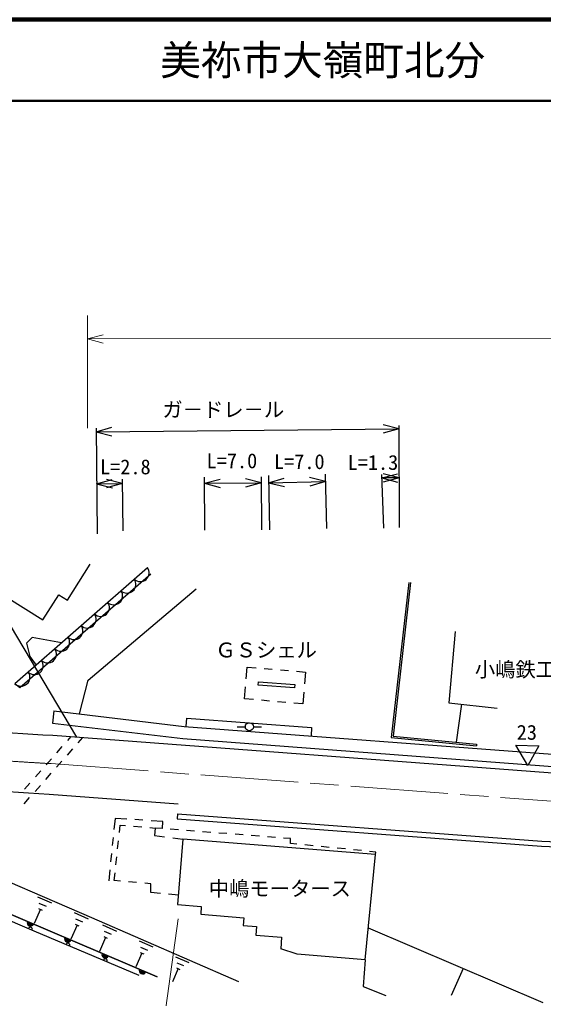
# Model space of a CAD drawing. Units: millimetres, scale not verified. Extents: x 40000 to 680000, y 20000 to 380000.
# Drawn here: x 387700 to 452194, y 259505 to 380000 of the extents above; entities that cross this region are included whole.
import ezdxf
from ezdxf.enums import TextEntityAlignment as Align

# ---------------------------------------------------------------- set-up
doc = ezdxf.new("R2010")
doc.units = ezdxf.units.MM
doc.header["$LTSCALE"] = 1000
doc.linetypes.add('CHAIN', pattern=[18.5, 12, -1.5, 3.5, -1.5])
for name, color, linetype, lineweight in [('S-BGD', 7, 'Continuous', 25), ('S-BMK', 2, 'CHAIN', 13), ('S-STR-HTXT', 7, 'Continuous', 13), ('S-STR-STRC', 7, 'Continuous', 25), ('S-TTL', 2, 'Continuous', 140), ('S-TTL-LINE', 7, 'Continuous', 50)]:
    doc.layers.add(name, color=color, linetype=linetype, lineweight=lineweight)
doc.layers.add('S-TTL-TXT', color=7, linetype='Continuous')
doc.styles.add('@ＭＳ ゴシック', font='')
doc.styles.add('ＭＳ ゴシック', font='')
doc.styles.get('@ＭＳ ゴシック').set_extended_font_data('@MS Gothic')
doc.styles.get('ＭＳ ゴシック').set_extended_font_data('MS Gothic')

msp = doc.modelspace()

# ---------------------------------------------------------------- linework, layer by layer
at = {"layer": 'S-BGD'}
for p, q in [((377747, 320123), (394704, 291680)), ((387134, 298251), (403436, 312559)), ((387742, 297764), (403852, 311763)), ((415585, 298840), (415713, 300301)), ((415713, 300301), (416822, 300205)), ((417818, 300118), (418814, 300031)), ((419810, 299945), (420806, 299858)), ((421803, 299772), (422912, 299675)), ((422912, 299675), (422785, 298214)), ((387134, 298251), (387742, 297764)), ((415372, 296383), (415499, 297844)), ((422698, 297218), (422571, 295757)), ((416481, 296287), (415372, 296383)), ((418473, 296113), (417477, 296200)), ((420466, 295940), (419470, 296027)), ((422571, 295757), (421462, 295853)), ((442100, 295732), (441452, 291039)), ((391929, 294896), (391752, 293407)), ((391929, 294896), (407959, 292989)), ((391752, 293407), (407814, 291496)), ((407959, 292989), (496708, 286311)), ((414495, 292945), (415495, 292945)), ((416495, 292945), (417495, 292945)), ((391797, 291899), (512490, 282817)), ((393625, 291253), (394047, 291730)), ((394907, 290962), (395491, 291621)), ((392298, 289756), (392962, 290504)), ((407814, 291496), (496725, 284805)), ((443968, 290797), (443949, 290598)), ((393581, 289465), (394244, 290213)), ((390972, 288259), (391635, 289007)), ((392255, 287968), (392918, 288716)), ((389646, 286762), (390309, 287510)), ((390929, 286471), (391592, 287219)), ((388320, 285264), (388983, 286013)), ((389603, 284974), (390266, 285722)), ((391324, 284664), (407242, 283466)), ((388276, 283476), (388940, 284225)), ((407148, 282220), (407103, 281621)), ((407148, 282220), (452011, 278844)), ((399453, 281672), (399314, 280312)), ((400899, 281577), (399453, 281672)), ((399984, 279918), (400082, 280841)), ((400082, 280841), (400744, 280785)), ((402895, 281445), (401897, 281511)), ((405340, 281283), (403893, 281379)), ((405281, 280404), (405340, 281283)), ((407103, 281621), (451977, 278245)), ((401740, 280699), (402736, 280614)), ((403733, 280529), (404395, 280472)), ((404395, 280472), (404298, 279540)), ((405254, 280406), (404395, 280472)), ((407248, 280251), (406251, 280328)), ((409242, 280097), (408245, 280174)), ((411236, 279942), (410239, 280019)), ((413230, 279788), (412233, 279865)), ((415224, 279633), (414227, 279710)), ((417218, 279479), (416221, 279556)), ((399213, 279317), (399111, 278322)), ((399775, 277929), (399879, 278923)), ((404298, 279540), (405558, 279392)), ((406551, 279276), (407811, 279129)), ((419212, 279324), (418215, 279401)), ((421069, 279180), (420209, 279247)), ((421069, 278578), (421069, 279180)), ((421837, 278501), (421069, 278578)), ((423827, 278302), (422832, 278401)), ((452011, 278844), (463008, 278417)), ((399010, 277327), (398909, 276333)), ((425817, 278103), (424822, 278202)), ((427807, 277904), (426812, 278003)), ((429797, 277705), (428802, 277804)), ((430245, 264241), (431516, 277220)), ((431561, 277529), (430792, 277605)), ((431516, 277220), (431561, 277529)), ((451977, 278245), (462976, 277818)), ((399565, 275940), (399670, 276934)), ((398807, 275338), (398669, 273978)), ((399363, 274021), (399460, 274945)), ((400123, 273953), (399363, 274021)), ((402115, 273772), (401119, 273863)), ((403870, 273613), (403110, 273682)), ((403851, 272564), (403870, 273613)), ((405055, 272439), (403851, 272564)), ((407254, 272211), (406050, 272336)), ((389891, 272026), (391649, 271266)), ((390077, 271250), (390956, 270870)), ((390263, 270474), (389502, 268715)), ((390043, 270569), (390483, 270379)), ((394410, 270072), (396155, 269318)), ((394594, 269302), (395467, 268925)), ((394779, 268532), (394025, 266787)), ((394561, 268626), (394997, 268437)), ((397924, 268545), (399650, 267791)), ((398104, 267782), (398967, 267405)), ((430631, 268184), (452130, 258991)), ((398284, 267018), (397530, 265292)), ((398069, 267112), (398500, 266924)), ((402411, 266584), (404112, 265841)), ((402553, 265171), (402979, 264985)), ((402588, 265831), (403439, 265459)), ((402766, 265078), (402022, 263377)), ((406890, 264626), (408534, 263908)), ((407062, 263899), (407883, 263540)), ((407233, 263172), (406515, 261529)), ((407028, 263262), (407439, 263082)), ((442302, 263193), (440851, 259866))]:
    msp.add_line(p, q, dxfattribs=at)
for points in [[(383923, 310271), (390583, 306097), (392525, 309197), (393605, 308520), (396376, 312942)], [(395089, 294520), (396133, 298679), (409435, 309908)], [(435635, 310722), (433460, 291609), (443949, 290598)], [(435834, 310699), (433682, 291788), (443968, 290797)], [(392856, 303273), (389263, 303942), (388568, 303223), (388950, 301600), (389745, 300543)], [(441328, 304667), (440545, 295903), (446492, 295251)], [(408222, 292969), (408311, 294001), (423631, 292853), (423607, 291812)], [(404630, 262156), (381338, 272088), (381046, 272651), (361968, 280374), (347938, 285376), (341613, 287402), (334437, 287337), (326715, 288296), (319137, 289057), (313607, 289595), (296802, 290672), (285590, 290788), (274486, 290176), (265888, 289390), (253234, 286995), (244695, 284685), (235737, 281382), (223686, 276073)], [(223686, 276073), (235737, 281382), (244695, 284685), (253234, 286995), (265888, 289390), (274486, 290176), (285590, 290788), (296802, 290672), (313607, 289595), (319137, 289057), (326715, 288296), (334437, 287337), (341613, 287402), (347938, 285376), (361968, 280374), (381046, 272651), (381338, 272088), (404630, 262156)], [(362331, 285491), (365886, 282713), (380391, 276461), (396567, 269466), (414637, 261568)], [(345839, 284004), (356724, 280666), (372346, 274863), (380066, 271844), (389443, 267831), (402397, 262380)], [(431516, 277220), (407811, 279129), (407160, 271054), (410073, 270820), (409996, 269860), (415300, 269433), (415224, 268491), (416855, 268360), (416769, 267285), (419963, 267028), (419850, 265623)], [(430245, 264241), (421868, 264962), (419850, 265623)], [(430245, 264241), (430009, 260958), (432807, 259866)]]:
    msp.add_lwpolyline(points, dxfattribs=at)
for points in [[(417121, 298493), (421573, 298162), (421542, 297747), (417090, 298078)], [(448798, 290675), (451627, 290594), (450281, 288195)]]:
    msp.add_lwpolyline(points, close=True, dxfattribs=at)
msp.add_circle((415995, 292945), 500, dxfattribs=at)
for centre, radius, start, end in [((402563, 311910), 1088, 225.91753, 36.62716), ((400933, 310479), 1088, 225.91753, 36.62716), ((399302, 309048), 1088, 225.91753, 36.62716), ((397672, 307617), 1088, 225.91753, 36.62716), ((396042, 306186), 1088, 225.91753, 36.62716), ((394412, 304756), 1088, 225.91753, 36.62716), ((392781, 303325), 1088, 225.91753, 36.62716), ((391151, 301894), 1088, 225.91753, 36.62716), ((389521, 300463), 1088, 225.91753, 36.62716), ((387891, 299032), 1088, 225.91753, 36.62716), ((415659, 722007), 430770, 261.54645, 266.82457), ((415659, 722007), 438020, 261.53858, 266.8152), ((389036, 268805), 400, 156.90749, 336.90749), ((389036, 268805), 320, 156.90749, 336.90749), ((389036, 268805), 240, 156.90749, 336.90749), ((389036, 268805), 160, 156.90749, 336.90749), ((389036, 268805), 100, 156.90749, 336.90749), ((389033, 268006), 250, 336.8253, 156.8253), ((393636, 266844), 400, 156.90749, 336.90749), ((393636, 266844), 320, 156.90749, 336.90749), ((393636, 266844), 240, 156.90749, 336.90749), ((393640, 266065), 250, 337.18108, 157.18108), ((393636, 266844), 160, 156.90749, 336.90749), ((393636, 266844), 100, 156.90749, 336.90749), ((398235, 264883), 400, 156.90749, 336.90749), ((398235, 264883), 320, 156.90749, 336.90749), ((398235, 264883), 240, 156.90749, 336.90749), ((398249, 264126), 250, 337.18108, 157.18108), ((398235, 264883), 160, 156.90749, 336.90749), ((398235, 264883), 100, 156.90749, 336.90749), ((402834, 262922), 400, 156.90749, 336.90749), ((402834, 262922), 320, 156.90749, 336.90749), ((402834, 262922), 240, 156.90749, 336.90749), ((402834, 262922), 160, 156.90749, 336.90749), ((402834, 262922), 100, 156.90749, 336.90749)]:
    msp.add_arc(centre, radius, start, end, dxfattribs=at)
at = {"layer": 'S-BMK'}
msp.add_line((391569, 288406), (465609, 282835), dxfattribs=at)
msp.add_arc((415659, 722007), 434270, 263.62059, 266.82002, dxfattribs=at)
at = {"layer": 'S-STR-HTXT'}
for p, q in [((396071, 329698), (396071, 343588)), ((396071, 340683), (398001, 341203)), ((519688, 340826), (396071, 340683)), ((396071, 340683), (398002, 340168)), ((405499, 256855), (407205, 269317))]:
    msp.add_line(p, q, dxfattribs=at)
at = {"layer": 'S-STR-STRC'}
for p, q in [((397128, 329688), (397245, 316698)), ((397131, 329272), (399059, 329808)), ((397131, 329272), (434396, 329609)), ((397131, 329272), (399068, 328772)), ((434396, 329609), (432462, 330109)), ((434396, 329609), (432471, 329075)), ((434402, 330027), (434428, 317481)), ((397190, 322847), (399117, 323382)), ((400343, 322875), (398409, 323375)), ((400336, 323428), (400414, 317050)), ((410445, 323675), (410480, 317137)), ((410449, 322916), (412378, 323444)), ((410449, 322916), (417449, 322954)), ((417449, 322954), (415516, 323460)), ((417449, 322954), (415522, 322426)), ((417445, 323713), (417480, 317174)), ((418333, 323870), (418489, 317193)), ((418354, 322975), (420273, 323538)), ((418354, 322975), (425352, 323139)), ((418354, 322975), (420297, 322503)), ((425352, 323139), (423410, 323611)), ((425352, 323139), (423435, 322577)), ((425331, 324034), (425488, 317357)), ((432263, 324002), (432524, 317402)), ((432286, 323571), (434214, 324092)), ((434415, 323575), (432286, 323571)), ((432286, 323571), (434217, 323058)), ((434415, 323575), (432482, 324089)), ((434415, 323575), (432484, 323053)), ((397190, 322847), (400343, 322875)), ((397190, 322847), (399126, 322347)), ((400343, 322875), (398418, 322341)), ((410449, 322916), (412384, 322409))]:
    msp.add_line(p, q, dxfattribs=at)
at = {"layer": 'S-TTL'}
msp.add_line((680000, 380000), (40000, 380000), dxfattribs=at)
at = {"layer": 'S-TTL-LINE'}
msp.add_line((40000, 370000), (680000, 370000), dxfattribs=at)

# ---------------------------------------------------------------- texts
at = {"layer": 'S-BGD', "style": 'ＭＳ ゴシック'}
for s, p in [('ＧＳシェル', (418063, 302402)), ('小嶋鉄工所', (450000, 300000)), ('23', (450151, 292264)), ('中嶋モータース', (419743, 273029))]:
    msp.add_text(s, height=1833, dxfattribs=at).set_placement(p, align=Align.MIDDLE_CENTER)
at = {"layer": 'S-STR-STRC', "style": 'ＭＳ ゴシック'}
msp.add_text('ガ－ドレ－ル', height=1833, dxfattribs=at).set_placement((412784, 330522), align=Align.BOTTOM_CENTER)
at = {"layer": 'S-STR-STRC', "style": '@ＭＳ ゴシック'}
for s, p in [('L=7.0', (413842, 326602)), ('L=2.8', (400722, 325858)), ('L=7.0', (422137, 326498)), ('L=1.3', (431205, 326402))]:
    msp.add_text(s, height=1833, dxfattribs=at).set_placement(p, align=Align.TOP_CENTER)
at = {"layer": 'S-TTL-TXT', "style": 'ＭＳ ゴシック'}
msp.add_text('美祢市大嶺町北分', height=3666, dxfattribs=at).set_placement((405024, 375000), align=Align.MIDDLE_LEFT)

doc.saveas('drawing.dxf')
